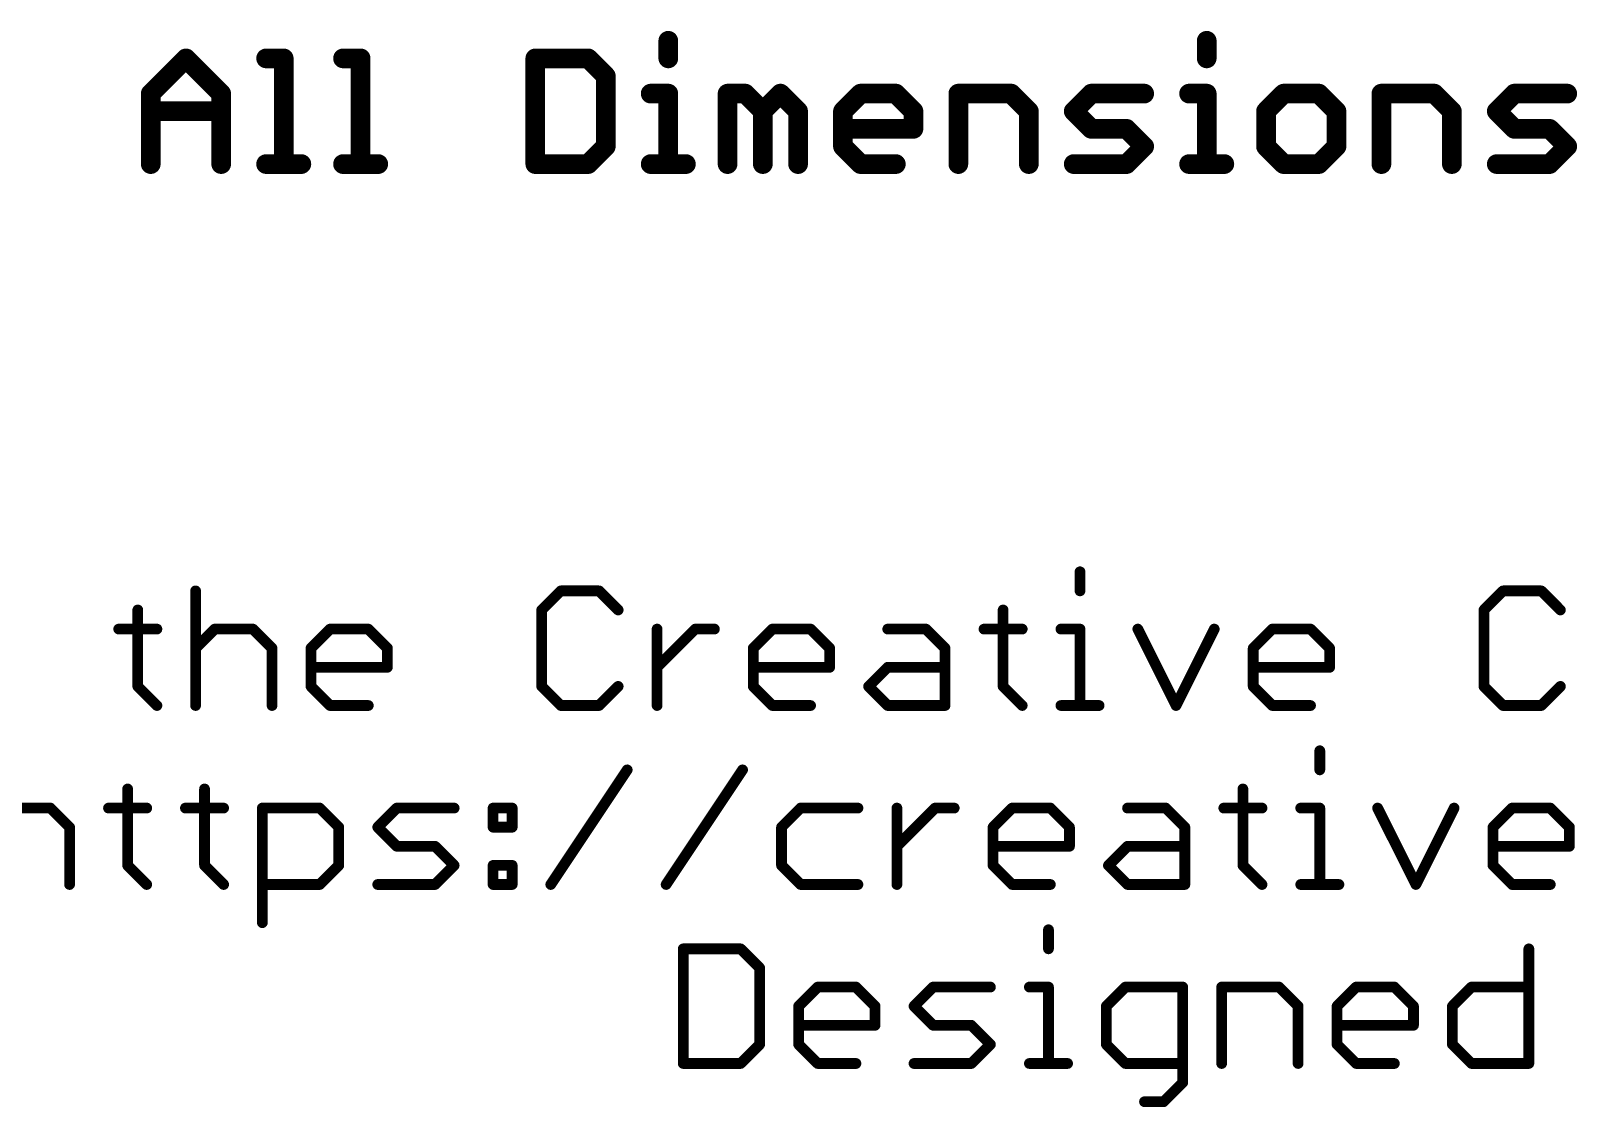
# Model space of a CAD drawing. Extents: x -23 to 93, y -71 to 33.
# Drawn here: x -0.29 to 21.65, y -17.05 to -1.78 of the extents above; entities that cross this region are included whole.
import ezdxf

# ---------------------------------------------------------------- set-up
doc = ezdxf.new("R2010")
doc.units = 0
doc.layers.add('47', color=253, linetype='CONTINUOUS')
doc.layers.add('51', color=53, linetype='CONTINUOUS')

msp = doc.modelspace()

# ---------------------------------------------------------------- linework, layer by layer
at = {"layer": '47', "const_width": 0.2794}
for points in [[(8.754, -1.9204), (8.754, -2.1704)], [(16.3941, -1.9204), (16.3941, -2.1704)], [(1.4097, -2.6704), (1.9097, -2.1704)], [(1.9097, -2.1704), (2.4096, -2.6704)], [(3.0469, -2.1704), (3.2968, -2.1704)], [(3.2968, -2.1704), (3.2968, -3.6703)], [(4.1383, -2.1704), (4.3883, -2.1704)], [(4.3883, -2.1704), (4.3883, -3.6703)], [(6.8669, -2.1704), (6.8669, -3.6703)], [(7.6168, -2.1704), (6.8669, -2.1704)], [(7.8668, -2.4204), (7.6168, -2.1704)], [(7.8668, -3.4203), (7.8668, -2.4204)], [(1.4097, -3.6703), (1.4097, -2.6704)], [(2.4096, -2.6704), (2.4096, -3.6703)], [(8.504, -2.6704), (8.754, -2.6704)], [(8.754, -2.6704), (8.754, -3.6703)], [(9.5955, -3.6703), (9.5955, -2.6704)], [(9.5955, -2.6704), (9.8455, -2.6704)], [(9.8455, -2.6704), (10.0954, -2.9204)], [(10.0954, -2.9204), (10.3454, -2.6704)], [(10.3454, -2.6704), (10.5954, -2.9204)], [(11.2326, -2.9204), (11.4826, -2.6704)], [(11.4826, -2.6704), (11.9826, -2.6704)], [(11.9826, -2.6704), (12.2326, -2.9204)], [(12.8698, -3.6703), (12.8698, -2.6704)], [(12.8698, -2.6704), (13.6197, -2.6704)], [(13.6197, -2.6704), (13.8697, -2.9204)], [(14.507, -2.9204), (14.7569, -2.6704)], [(14.7569, -2.6704), (15.5069, -2.6704)], [(16.1441, -2.6704), (16.3941, -2.6704)], [(16.3941, -2.6704), (16.3941, -3.6703)], [(17.4855, -2.6704), (17.2355, -2.9204)], [(17.9855, -2.6704), (17.4855, -2.6704)], [(18.2355, -2.9204), (17.9855, -2.6704)], [(18.8727, -3.6703), (18.8727, -2.6704)], [(18.8727, -2.6704), (19.6226, -2.6704)], [(19.6226, -2.6704), (19.8726, -2.9204)], [(20.5099, -2.9204), (20.7598, -2.6704)], [(20.7598, -2.6704), (21.5098, -2.6704)], [(1.4097, -2.9204), (2.4096, -2.9204)], [(10.0954, -2.9204), (10.0954, -3.6703)], [(10.5954, -2.9204), (10.5954, -3.6703)], [(11.2326, -3.4203), (11.2326, -2.9204)], [(12.2326, -2.9204), (12.2326, -3.1703)], [(13.8697, -2.9204), (13.8697, -3.6703)], [(14.7569, -3.1703), (14.507, -2.9204)], [(17.2355, -2.9204), (17.2355, -3.4203)], [(18.2355, -3.4203), (18.2355, -2.9204)], [(19.8726, -2.9204), (19.8726, -3.6703)], [(20.7598, -3.1703), (20.5099, -2.9204)], [(12.2326, -3.1703), (11.2326, -3.1703)], [(15.2569, -3.1703), (14.7569, -3.1703)], [(15.5069, -3.4203), (15.2569, -3.1703)], [(21.2598, -3.1703), (20.7598, -3.1703)], [(21.5098, -3.4203), (21.2598, -3.1703)], [(7.6168, -3.6703), (7.8668, -3.4203)], [(11.4826, -3.6703), (11.2326, -3.4203)], [(15.2569, -3.6703), (15.5069, -3.4203)], [(17.2355, -3.4203), (17.4855, -3.6703)], [(17.9855, -3.6703), (18.2355, -3.4203)], [(21.2598, -3.6703), (21.5098, -3.4203)], [(3.0469, -3.6703), (3.5468, -3.6703)], [(4.1383, -3.6703), (4.6383, -3.6703)], [(6.8669, -3.6703), (7.6168, -3.6703)], [(8.504, -3.6703), (9.004, -3.6703)], [(11.9826, -3.6703), (11.4826, -3.6703)], [(14.507, -3.6703), (15.2569, -3.6703)], [(16.1441, -3.6703), (16.6441, -3.6703)], [(17.4855, -3.6703), (17.9855, -3.6703)], [(20.5099, -3.6703), (21.2598, -3.6703)]]:
    msp.add_lwpolyline(points, dxfattribs=at)
at = {"layer": '47', "const_width": 0.1397}
for points in [[(8.8239, -1.9204, 1), (8.6842, -1.9204)], [(16.4639, -1.9204, 1), (16.3242, -1.9204)], [(1.9591, -2.121, 1), (1.8603, -2.2198)], [(1.9591, -2.2198, 1), (1.8603, -2.121)], [(3.0469, -2.1006, 1), (3.0469, -2.2403)], [(3.3667, -2.1704, 1), (3.227, -2.1704)], [(3.2968, -2.2403, 1), (3.2968, -2.1006)], [(4.1383, -2.1006, 1), (4.1383, -2.2403)], [(4.4581, -2.1704, 1), (4.3184, -2.1704)], [(4.3883, -2.2403, 1), (4.3883, -2.1006)], [(6.9367, -2.1704, 1), (6.797, -2.1704)], [(6.8669, -2.1006, 1), (6.8669, -2.2403)], [(7.6662, -2.121, 1), (7.5674, -2.2198)], [(7.6168, -2.2403, 1), (7.6168, -2.1006)], [(8.6842, -2.1704, 1), (8.8239, -2.1704)], [(16.3242, -2.1704, 1), (16.4639, -2.1704)], [(7.9367, -2.4204, 1), (7.797, -2.4204)], [(7.8174, -2.4698, 1), (7.9162, -2.371)], [(1.3603, -2.621, 1), (1.4591, -2.7198)], [(1.4796, -2.6704, 1), (1.3399, -2.6704)], [(2.4795, -2.6704, 1), (2.3398, -2.6704)], [(2.3602, -2.7198, 1), (2.459, -2.621)], [(8.504, -2.6005, 1), (8.504, -2.7402)], [(8.8239, -2.6704, 1), (8.6842, -2.6704)], [(8.754, -2.7402, 1), (8.754, -2.6005)], [(9.5955, -2.6005, 1), (9.5955, -2.7402)], [(9.6653, -2.6704, 1), (9.5256, -2.6704)], [(9.8949, -2.621, 1), (9.7961, -2.7198)], [(9.8455, -2.7402, 1), (9.8455, -2.6005)], [(10.3948, -2.621, 1), (10.296, -2.7198)], [(10.3948, -2.7198, 1), (10.296, -2.621)], [(11.4826, -2.6005, 1), (11.4826, -2.7402)], [(11.532, -2.7198, 1), (11.4332, -2.621)], [(12.032, -2.621, 1), (11.9332, -2.7198)], [(11.9826, -2.7402, 1), (11.9826, -2.6005)], [(12.9396, -2.6704, 1), (12.7999, -2.6704)], [(12.8698, -2.6005, 1), (12.8698, -2.7402)], [(13.6691, -2.621, 1), (13.5703, -2.7198)], [(13.6197, -2.7402, 1), (13.6197, -2.6005)], [(14.7569, -2.6005, 1), (14.7569, -2.7402)], [(14.8063, -2.7198, 1), (14.7075, -2.621)], [(15.5069, -2.7402, 1), (15.5069, -2.6005)], [(16.1441, -2.6005, 1), (16.1441, -2.7402)], [(16.4639, -2.6704, 1), (16.3242, -2.6704)], [(16.3941, -2.7402, 1), (16.3941, -2.6005)], [(17.4855, -2.6005, 1), (17.4855, -2.7402)], [(17.5349, -2.7198, 1), (17.4361, -2.621)], [(18.0349, -2.621, 1), (17.9361, -2.7198)], [(17.9855, -2.7402, 1), (17.9855, -2.6005)], [(18.8727, -2.6005, 1), (18.8727, -2.7402)], [(18.9426, -2.6704, 1), (18.8029, -2.6704)], [(19.672, -2.621, 1), (19.5732, -2.7198)], [(19.6226, -2.7402, 1), (19.6226, -2.6005)], [(20.7598, -2.6005, 1), (20.7598, -2.7402)], [(20.8092, -2.7198, 1), (20.7104, -2.621)], [(21.5098, -2.7402, 1), (21.5098, -2.6005)], [(1.4097, -2.8505, 1), (1.4097, -2.9902)], [(2.4096, -2.9902, 1), (2.4096, -2.8505)], [(10.046, -2.871, 1), (10.1448, -2.9698)], [(10.1653, -2.9204, 1), (10.0256, -2.9204)], [(10.046, -2.9698, 1), (10.1448, -2.871)], [(10.6653, -2.9204, 1), (10.5255, -2.9204)], [(10.546, -2.9698, 1), (10.6448, -2.871)], [(11.1832, -2.871, 1), (11.282, -2.9698)], [(11.3025, -2.9204, 1), (11.1628, -2.9204)], [(12.3024, -2.9204, 1), (12.1627, -2.9204)], [(12.1832, -2.9698, 1), (12.2819, -2.871)], [(13.9396, -2.9204, 1), (13.7999, -2.9204)], [(13.8203, -2.9698, 1), (13.9191, -2.871)], [(14.5563, -2.871, 1), (14.4576, -2.9698)], [(14.4576, -2.871, 1), (14.5563, -2.9698)], [(17.3054, -2.9204, 1), (17.1657, -2.9204)], [(17.1862, -2.871, 1), (17.2849, -2.9698)], [(18.3053, -2.9204, 1), (18.1656, -2.9204)], [(18.1861, -2.9698, 1), (18.2849, -2.871)], [(19.9425, -2.9204, 1), (19.8028, -2.9204)], [(19.8232, -2.9698, 1), (19.922, -2.871)], [(20.5592, -2.871, 1), (20.4605, -2.9698)], [(20.4605, -2.871, 1), (20.5592, -2.9698)], [(11.2326, -3.1005, 1), (11.2326, -3.2402)], [(12.2326, -3.2402, 1), (12.2326, -3.1005)], [(14.7569, -3.1005, 1), (14.7569, -3.2402)], [(14.7075, -3.2197, 1), (14.8063, -3.1209)], [(15.3063, -3.1209, 1), (15.2075, -3.2197)], [(15.2569, -3.2402, 1), (15.2569, -3.1005)], [(20.7598, -3.1005, 1), (20.7598, -3.2402)], [(20.7104, -3.2197, 1), (20.8092, -3.1209)], [(21.3092, -3.1209, 1), (21.2104, -3.2197)], [(21.2598, -3.2402, 1), (21.2598, -3.1005)], [(7.9162, -3.4697, 1), (7.8174, -3.3709)], [(11.282, -3.3709, 1), (11.1832, -3.4697)], [(12.1627, -3.1703, 1), (12.3024, -3.1703)], [(15.5563, -3.4697, 1), (15.4575, -3.3709)], [(17.2849, -3.3709, 1), (17.1862, -3.4697)], [(18.2849, -3.4697, 1), (18.1861, -3.3709)], [(21.5592, -3.4697, 1), (21.4604, -3.3709)], [(7.797, -3.4203, 1), (7.9367, -3.4203)], [(11.1628, -3.4203, 1), (11.3025, -3.4203)], [(15.4575, -3.4697, 1), (15.5563, -3.3709)], [(17.1657, -3.4203, 1), (17.3054, -3.4203)], [(18.1656, -3.4203, 1), (18.3053, -3.4203)], [(21.4604, -3.4697, 1), (21.5592, -3.3709)], [(1.3399, -3.6703, 1), (1.4796, -3.6703)], [(2.3398, -3.6703, 1), (2.4795, -3.6703)], [(3.0469, -3.6004, 1), (3.0469, -3.7402)], [(3.227, -3.6703, 1), (3.3667, -3.6703)], [(3.5468, -3.7402, 1), (3.5468, -3.6004)], [(4.1383, -3.6004, 1), (4.1383, -3.7402)], [(4.3184, -3.6703, 1), (4.4581, -3.6703)], [(4.6383, -3.7402, 1), (4.6383, -3.6004)], [(6.797, -3.6703, 1), (6.9367, -3.6703)], [(6.8669, -3.6004, 1), (6.8669, -3.7402)], [(7.5674, -3.6209, 1), (7.6662, -3.7197)], [(7.6168, -3.7402, 1), (7.6168, -3.6004)], [(8.504, -3.6004, 1), (8.504, -3.7402)], [(8.6842, -3.6703, 1), (8.8239, -3.6703)], [(9.004, -3.7402, 1), (9.004, -3.6004)], [(9.5256, -3.6703, 1), (9.6653, -3.6703)], [(10.0256, -3.6703, 1), (10.1653, -3.6703)], [(10.5255, -3.6703, 1), (10.6653, -3.6703)], [(11.4826, -3.6004, 1), (11.4826, -3.7402)], [(11.4332, -3.7197, 1), (11.532, -3.6209)], [(11.9826, -3.7402, 1), (11.9826, -3.6004)], [(12.7999, -3.6703, 1), (12.9396, -3.6703)], [(13.7999, -3.6703, 1), (13.9396, -3.6703)], [(14.507, -3.6004, 1), (14.507, -3.7402)], [(15.2075, -3.6209, 1), (15.3063, -3.7197)], [(15.2569, -3.7402, 1), (15.2569, -3.6004)], [(16.1441, -3.6004, 1), (16.1441, -3.7402)], [(16.3242, -3.6703, 1), (16.4639, -3.6703)], [(16.6441, -3.7402, 1), (16.6441, -3.6004)], [(17.4855, -3.6004, 1), (17.4855, -3.7402)], [(17.4361, -3.7197, 1), (17.5349, -3.6209)], [(17.9361, -3.6209, 1), (18.0349, -3.7197)], [(17.9855, -3.7402, 1), (17.9855, -3.6004)], [(18.8029, -3.6703, 1), (18.9426, -3.6703)], [(19.8028, -3.6703, 1), (19.9425, -3.6703)], [(20.5099, -3.6004, 1), (20.5099, -3.7402)], [(21.2104, -3.6209, 1), (21.3092, -3.7197)], [(21.2598, -3.7402, 1), (21.2598, -3.6004)]]:
    msp.add_lwpolyline(points, format="xyb", dxfattribs=at)
at = {"layer": '51', "const_width": 0.1524}
for points in [[(14.5962, -9.4556), (14.5962, -9.7268)], [(2.0464, -9.7268), (2.0464, -11.3538)], [(7.229, -9.7268), (6.9579, -9.998)], [(7.7714, -9.7268), (7.229, -9.7268)], [(8.0425, -9.998), (7.7714, -9.7268)], [(20.5991, -9.7268), (20.328, -9.998)], [(21.1415, -9.7268), (20.5991, -9.7268)], [(21.4126, -9.998), (21.1415, -9.7268)], [(1.2261, -9.998), (1.2261, -11.0826)], [(6.9579, -9.998), (6.9579, -11.0826)], [(13.5048, -9.998), (13.5048, -11.0826)], [(20.328, -9.998), (20.328, -11.0826)], [(0.955, -10.2691), (1.4973, -10.2691)], [(2.0464, -10.5403), (2.3176, -10.2691)], [(2.3176, -10.2691), (2.8599, -10.2691)], [(2.8599, -10.2691), (3.1311, -10.5403)], [(3.6836, -10.5403), (3.9547, -10.2691)], [(3.9547, -10.2691), (4.4971, -10.2691)], [(4.4971, -10.2691), (4.7682, -10.5403)], [(8.595, -11.3538), (8.595, -10.2691)], [(8.595, -10.8115), (9.1374, -10.2691)], [(9.1374, -10.2691), (9.4085, -10.2691)], [(9.9593, -10.5403), (10.2305, -10.2691)], [(10.2305, -10.2691), (10.7728, -10.2691)], [(10.7728, -10.2691), (11.044, -10.5403)], [(11.8676, -10.2691), (12.41, -10.2691)], [(12.41, -10.2691), (12.6811, -10.5403)], [(13.2336, -10.2691), (13.776, -10.2691)], [(14.3251, -10.2691), (14.5962, -10.2691)], [(14.5962, -10.2691), (14.5962, -11.3538)], [(15.4165, -10.2691), (15.9588, -11.3538)], [(15.9588, -11.3538), (16.5012, -10.2691)], [(17.0537, -10.5403), (17.3248, -10.2691)], [(17.3248, -10.2691), (17.8672, -10.2691)], [(17.8672, -10.2691), (18.1383, -10.5403)], [(3.1311, -10.5403), (3.1311, -11.3538)], [(3.6836, -11.0826), (3.6836, -10.5403)], [(4.7682, -10.5403), (4.7682, -10.8115)], [(9.9593, -11.0826), (9.9593, -10.5403)], [(11.044, -10.5403), (11.044, -10.8115)], [(12.6811, -10.5403), (12.6811, -11.3538)], [(17.0537, -11.0826), (17.0537, -10.5403)], [(18.1383, -10.5403), (18.1383, -10.8115)], [(4.7682, -10.8115), (3.6836, -10.8115)], [(11.044, -10.8115), (9.9593, -10.8115)], [(11.5965, -11.0826), (11.8676, -10.8115)], [(11.8676, -10.8115), (12.6811, -10.8115)], [(18.1383, -10.8115), (17.0537, -10.8115)], [(1.2261, -11.0826), (1.4973, -11.3538)], [(3.9547, -11.3538), (3.6836, -11.0826)], [(6.9579, -11.0826), (7.229, -11.3538)], [(7.7714, -11.3538), (8.0425, -11.0826)], [(10.2305, -11.3538), (9.9593, -11.0826)], [(11.8676, -11.3538), (11.5965, -11.0826)], [(13.5048, -11.0826), (13.776, -11.3538)], [(17.3248, -11.3538), (17.0537, -11.0826)], [(20.328, -11.0826), (20.5991, -11.3538)], [(21.1415, -11.3538), (21.4126, -11.0826)], [(4.4971, -11.3538), (3.9547, -11.3538)], [(7.229, -11.3538), (7.7714, -11.3538)], [(10.7728, -11.3538), (10.2305, -11.3538)], [(12.6811, -11.3538), (11.8676, -11.3538)], [(14.3251, -11.3538), (14.8674, -11.3538)], [(17.8672, -11.3538), (17.3248, -11.3538)], [(20.5991, -11.3538), (21.1415, -11.3538)], [(17.999, -11.9956), (17.999, -12.2668)], [(7.0863, -13.8938), (8.1709, -12.2668)], [(8.7234, -13.8938), (9.8081, -12.2668)], [(1.0817, -12.538), (1.0817, -13.6226)], [(2.1731, -12.538), (2.1731, -13.6226)], [(16.9075, -12.538), (16.9075, -13.6226)], [(-0.5555, -12.8091), (-0.0132, -12.8091)], [(-0.0132, -12.8091), (0.258, -13.0803)], [(0.8105, -12.8091), (1.3528, -12.8091)], [(1.902, -12.8091), (2.4443, -12.8091)], [(2.9934, -14.4361), (2.9934, -12.8091)], [(2.9934, -12.8091), (3.8069, -12.8091)], [(3.8069, -12.8091), (4.078, -13.0803)], [(4.6305, -13.0803), (4.9017, -12.8091)], [(4.9017, -12.8091), (5.7152, -12.8091)], [(6.2677, -12.8091), (6.5389, -12.8091)], [(6.2677, -13.0803), (6.2677, -12.8091)], [(6.5389, -12.8091), (6.5389, -13.0803)], [(10.6318, -12.8091), (10.3606, -13.0803)], [(11.4452, -12.8091), (10.6318, -12.8091)], [(11.9977, -13.8938), (11.9977, -12.8091)], [(11.9977, -13.3515), (12.5401, -12.8091)], [(12.5401, -12.8091), (12.8112, -12.8091)], [(13.362, -13.0803), (13.6332, -12.8091)], [(13.6332, -12.8091), (14.1755, -12.8091)], [(14.1755, -12.8091), (14.4467, -13.0803)], [(15.2704, -12.8091), (15.8127, -12.8091)], [(15.8127, -12.8091), (16.0839, -13.0803)], [(16.6364, -12.8091), (17.1787, -12.8091)], [(17.7278, -12.8091), (17.999, -12.8091)], [(17.999, -12.8091), (17.999, -13.8938)], [(18.8192, -12.8091), (19.3616, -13.8938)], [(19.3616, -13.8938), (19.9039, -12.8091)], [(20.4564, -13.0803), (20.7276, -12.8091)], [(20.7276, -12.8091), (21.2699, -12.8091)], [(21.2699, -12.8091), (21.541, -13.0803)], [(0.258, -13.0803), (0.258, -13.8938)], [(4.078, -13.0803), (4.078, -13.6226)], [(4.9017, -13.3515), (4.6305, -13.0803)], [(6.5389, -13.0803), (6.2677, -13.0803)], [(10.3606, -13.0803), (10.3606, -13.6226)], [(13.362, -13.6226), (13.362, -13.0803)], [(14.4467, -13.0803), (14.4467, -13.3515)], [(16.0839, -13.0803), (16.0839, -13.8938)], [(20.4564, -13.6226), (20.4564, -13.0803)], [(21.541, -13.0803), (21.541, -13.3515)], [(5.444, -13.3515), (4.9017, -13.3515)], [(5.7152, -13.6226), (5.444, -13.3515)], [(14.4467, -13.3515), (13.362, -13.3515)], [(14.9992, -13.6226), (15.2704, -13.3515)], [(15.2704, -13.3515), (16.0839, -13.3515)], [(21.541, -13.3515), (20.4564, -13.3515)], [(1.0817, -13.6226), (1.3528, -13.8938)], [(2.1731, -13.6226), (2.4443, -13.8938)], [(4.078, -13.6226), (3.8069, -13.8938)], [(5.444, -13.8938), (5.7152, -13.6226)], [(6.2677, -13.6226), (6.5389, -13.6226)], [(6.2677, -13.8938), (6.2677, -13.6226)], [(6.5389, -13.6226), (6.5389, -13.8938)], [(10.3606, -13.6226), (10.6318, -13.8938)], [(13.6332, -13.8938), (13.362, -13.6226)], [(15.2704, -13.8938), (14.9992, -13.6226)], [(16.9075, -13.6226), (17.1787, -13.8938)], [(20.7276, -13.8938), (20.4564, -13.6226)], [(3.8069, -13.8938), (2.9934, -13.8938)], [(4.6305, -13.8938), (5.444, -13.8938)], [(6.5389, -13.8938), (6.2677, -13.8938)], [(10.6318, -13.8938), (11.4452, -13.8938)], [(14.1755, -13.8938), (13.6332, -13.8938)], [(16.0839, -13.8938), (15.2704, -13.8938)], [(17.7278, -13.8938), (18.2701, -13.8938)], [(21.2699, -13.8938), (20.7276, -13.8938)], [(14.1488, -14.5356), (14.1488, -14.8068)], [(8.9662, -14.8068), (8.9662, -16.4338)], [(9.7797, -14.8068), (8.9662, -14.8068)], [(10.0509, -15.078), (9.7797, -14.8068)], [(20.9652, -14.8068), (20.9652, -16.4338)], [(10.0509, -16.1626), (10.0509, -15.078)], [(10.6034, -15.6203), (10.8745, -15.3491)], [(10.8745, -15.3491), (11.4169, -15.3491)], [(11.4169, -15.3491), (11.688, -15.6203)], [(12.2405, -15.6203), (12.5117, -15.3491)], [(12.5117, -15.3491), (13.3252, -15.3491)], [(13.8777, -15.3491), (14.1488, -15.3491)], [(14.1488, -15.3491), (14.1488, -16.4338)], [(15.2403, -15.3491), (14.9691, -15.6203)], [(16.0538, -15.3491), (15.2403, -15.3491)], [(16.0538, -16.705), (16.0538, -15.3491)], [(16.6063, -16.4338), (16.6063, -15.3491)], [(16.6063, -15.3491), (17.4198, -15.3491)], [(17.4198, -15.3491), (17.6909, -15.6203)], [(18.2434, -15.6203), (18.5146, -15.3491)], [(18.5146, -15.3491), (19.0569, -15.3491)], [(19.0569, -15.3491), (19.3281, -15.6203)], [(19.8806, -15.6203), (20.1517, -15.3491)], [(20.1517, -15.3491), (20.9652, -15.3491)], [(10.6034, -16.1626), (10.6034, -15.6203)], [(11.688, -15.6203), (11.688, -15.8915)], [(12.5117, -15.8915), (12.2405, -15.6203)], [(14.9691, -15.6203), (14.9691, -16.1626)], [(17.6909, -15.6203), (17.6909, -16.4338)], [(18.2434, -16.1626), (18.2434, -15.6203)], [(19.3281, -15.6203), (19.3281, -15.8915)], [(19.8806, -16.1626), (19.8806, -15.6203)], [(11.688, -15.8915), (10.6034, -15.8915)], [(13.054, -15.8915), (12.5117, -15.8915)], [(13.3252, -16.1626), (13.054, -15.8915)], [(19.3281, -15.8915), (18.2434, -15.8915)], [(9.7797, -16.4338), (10.0509, -16.1626)], [(10.8745, -16.4338), (10.6034, -16.1626)], [(13.054, -16.4338), (13.3252, -16.1626)], [(14.9691, -16.1626), (15.2403, -16.4338)], [(18.5146, -16.4338), (18.2434, -16.1626)], [(20.1517, -16.4338), (19.8806, -16.1626)], [(8.9662, -16.4338), (9.7797, -16.4338)], [(11.4169, -16.4338), (10.8745, -16.4338)], [(12.2405, -16.4338), (13.054, -16.4338)], [(13.8777, -16.4338), (14.42, -16.4338)], [(15.2403, -16.4338), (16.0538, -16.4338)], [(19.0569, -16.4338), (18.5146, -16.4338)], [(20.9652, -16.4338), (20.1517, -16.4338)], [(15.7826, -16.9761), (16.0538, -16.705)], [(15.5114, -16.9761), (15.7826, -16.9761)]]:
    msp.add_lwpolyline(points, dxfattribs=at)
at = {"layer": '51', "const_width": 0.0762}
for points in [[(14.6343, -9.4556, 1), (14.5581, -9.4556)], [(2.0845, -9.7268, 1), (2.0083, -9.7268)], [(7.229, -9.6887, 1), (7.229, -9.7649)], [(7.256, -9.7538, 1), (7.2021, -9.6999)], [(7.7983, -9.6999, 1), (7.7444, -9.7538)], [(7.7714, -9.7649, 1), (7.7714, -9.6887)], [(20.5991, -9.6887, 1), (20.5991, -9.7649)], [(20.6261, -9.7538, 1), (20.5722, -9.6999)], [(21.1684, -9.6999, 1), (21.1145, -9.7538)], [(21.1415, -9.7649, 1), (21.1415, -9.6887)], [(14.5581, -9.7268, 1), (14.6343, -9.7268)], [(1.2642, -9.998, 1), (1.188, -9.998)], [(6.9309, -9.971, 1), (6.9848, -10.0249)], [(6.996, -9.998, 1), (6.9198, -9.998)], [(8.0156, -10.0249, 1), (8.0695, -9.971)], [(13.5429, -9.998, 1), (13.4667, -9.998)], [(20.301, -9.971, 1), (20.3549, -10.0249)], [(20.3661, -9.998, 1), (20.2899, -9.998)], [(21.3857, -10.0249, 1), (21.4396, -9.971)], [(0.955, -10.231, 1), (0.955, -10.3072)], [(1.4973, -10.3072, 1), (1.4973, -10.231)], [(2.3176, -10.231, 1), (2.3176, -10.3072)], [(2.3445, -10.2961, 1), (2.2906, -10.2422)], [(2.8868, -10.2422, 1), (2.833, -10.2961)], [(2.8599, -10.3072, 1), (2.8599, -10.231)], [(3.9547, -10.231, 1), (3.9547, -10.3072)], [(3.9817, -10.2961, 1), (3.9278, -10.2422)], [(4.524, -10.2422, 1), (4.4701, -10.2961)], [(4.4971, -10.3072, 1), (4.4971, -10.231)], [(8.6331, -10.2691, 1), (8.5569, -10.2691)], [(9.1374, -10.231, 1), (9.1374, -10.3072)], [(9.1643, -10.2961, 1), (9.1104, -10.2422)], [(9.4085, -10.3072, 1), (9.4085, -10.231)], [(10.2305, -10.231, 1), (10.2305, -10.3072)], [(10.2574, -10.2961, 1), (10.2035, -10.2422)], [(10.7998, -10.2422, 1), (10.7459, -10.2961)], [(10.7728, -10.3072, 1), (10.7728, -10.231)], [(11.8676, -10.231, 1), (11.8676, -10.3072)], [(12.4369, -10.2422, 1), (12.383, -10.2961)], [(12.41, -10.3072, 1), (12.41, -10.231)], [(13.2336, -10.231, 1), (13.2336, -10.3072)], [(13.776, -10.3072, 1), (13.776, -10.231)], [(14.3251, -10.231, 1), (14.3251, -10.3072)], [(14.6343, -10.2691, 1), (14.5581, -10.2691)], [(14.5962, -10.3072, 1), (14.5962, -10.231)], [(15.4506, -10.2521, 1), (15.3824, -10.2862)], [(16.5352, -10.2862, 1), (16.4671, -10.2521)], [(17.3248, -10.231, 1), (17.3248, -10.3072)], [(17.3518, -10.2961, 1), (17.2979, -10.2422)], [(17.8941, -10.2422, 1), (17.8402, -10.2961)], [(17.8672, -10.3072, 1), (17.8672, -10.231)], [(2.0195, -10.5134, 1), (2.0733, -10.5672)], [(3.1692, -10.5403, 1), (3.093, -10.5403)], [(3.1041, -10.5672, 1), (3.158, -10.5134)], [(3.7217, -10.5403, 1), (3.6455, -10.5403)], [(3.6566, -10.5134, 1), (3.7105, -10.5672)], [(4.8063, -10.5403, 1), (4.7301, -10.5403)], [(4.7413, -10.5672, 1), (4.7952, -10.5134)], [(9.9974, -10.5403, 1), (9.9212, -10.5403)], [(9.9324, -10.5134, 1), (9.9863, -10.5672)], [(11.0821, -10.5403, 1), (11.0059, -10.5403)], [(11.017, -10.5672, 1), (11.0709, -10.5134)], [(12.7192, -10.5403, 1), (12.643, -10.5403)], [(12.6542, -10.5672, 1), (12.7081, -10.5134)], [(17.0918, -10.5403, 1), (17.0156, -10.5403)], [(17.0267, -10.5134, 1), (17.0806, -10.5672)], [(18.1764, -10.5403, 1), (18.1002, -10.5403)], [(18.1114, -10.5672, 1), (18.1653, -10.5134)], [(3.6836, -10.7734, 1), (3.6836, -10.8496)], [(4.7682, -10.8496, 1), (4.7682, -10.7734)], [(8.5681, -10.7845, 1), (8.622, -10.8384)], [(9.9593, -10.7734, 1), (9.9593, -10.8496)], [(11.044, -10.8496, 1), (11.044, -10.7734)], [(11.8676, -10.7734, 1), (11.8676, -10.8496)], [(11.8946, -10.8384, 1), (11.8407, -10.7845)], [(12.6811, -10.8496, 1), (12.6811, -10.7734)], [(17.0537, -10.7734, 1), (17.0537, -10.8496)], [(18.1383, -10.8496, 1), (18.1383, -10.7734)], [(4.7301, -10.8115, 1), (4.8063, -10.8115)], [(11.0059, -10.8115, 1), (11.0821, -10.8115)], [(18.1002, -10.8115, 1), (18.1764, -10.8115)], [(1.2531, -11.0557, 1), (1.1992, -11.1096)], [(1.188, -11.0826, 1), (1.2642, -11.0826)], [(3.7105, -11.0557, 1), (3.6566, -11.1096)], [(3.6455, -11.0826, 1), (3.7217, -11.0826)], [(6.9848, -11.0557, 1), (6.9309, -11.1096)], [(6.9198, -11.0826, 1), (6.996, -11.0826)], [(8.0695, -11.1096, 1), (8.0156, -11.0557)], [(9.9863, -11.0557, 1), (9.9324, -11.1096)], [(9.9212, -11.0826, 1), (9.9974, -11.0826)], [(11.6234, -11.0557, 1), (11.5695, -11.1096)], [(11.5695, -11.0557, 1), (11.6234, -11.1096)], [(13.5317, -11.0557, 1), (13.4779, -11.1096)], [(13.4667, -11.0826, 1), (13.5429, -11.0826)], [(17.0806, -11.0557, 1), (17.0267, -11.1096)], [(17.0156, -11.0826, 1), (17.0918, -11.0826)], [(20.3549, -11.0557, 1), (20.301, -11.1096)], [(20.2899, -11.0826, 1), (20.3661, -11.0826)], [(21.4396, -11.1096, 1), (21.3857, -11.0557)], [(1.4704, -11.3807, 1), (1.5242, -11.3269)], [(2.0083, -11.3538, 1), (2.0845, -11.3538)], [(3.093, -11.3538, 1), (3.1692, -11.3538)], [(3.9547, -11.3157, 1), (3.9547, -11.3919)], [(3.9278, -11.3807, 1), (3.9817, -11.3269)], [(4.4971, -11.3919, 1), (4.4971, -11.3157)], [(7.229, -11.3157, 1), (7.229, -11.3919)], [(7.2021, -11.3807, 1), (7.256, -11.3269)], [(7.7444, -11.3269, 1), (7.7983, -11.3807)], [(7.7714, -11.3919, 1), (7.7714, -11.3157)], [(8.5569, -11.3538, 1), (8.6331, -11.3538)], [(10.2305, -11.3157, 1), (10.2305, -11.3919)], [(10.2035, -11.3807, 1), (10.2574, -11.3269)], [(10.7728, -11.3919, 1), (10.7728, -11.3157)], [(11.8676, -11.3157, 1), (11.8676, -11.3919)], [(11.8407, -11.3807, 1), (11.8946, -11.3269)], [(12.643, -11.3538, 1), (12.7192, -11.3538)], [(12.6811, -11.3919, 1), (12.6811, -11.3157)], [(13.749, -11.3807, 1), (13.8029, -11.3269)], [(14.3251, -11.3157, 1), (14.3251, -11.3919)], [(14.5581, -11.3538, 1), (14.6343, -11.3538)], [(14.8674, -11.3919, 1), (14.8674, -11.3157)], [(15.9248, -11.3368, 1), (15.9929, -11.3708)], [(15.9248, -11.3708, 1), (15.9929, -11.3368)], [(17.3248, -11.3157, 1), (17.3248, -11.3919)], [(17.2979, -11.3807, 1), (17.3518, -11.3269)], [(17.8672, -11.3919, 1), (17.8672, -11.3157)], [(20.5991, -11.3157, 1), (20.5991, -11.3919)], [(20.5722, -11.3807, 1), (20.6261, -11.3269)], [(21.1145, -11.3269, 1), (21.1684, -11.3807)], [(21.1415, -11.3919, 1), (21.1415, -11.3157)], [(18.0371, -11.9956, 1), (17.9609, -11.9956)], [(8.2026, -12.2879, 1), (8.1392, -12.2457)], [(9.8398, -12.2879, 1), (9.7764, -12.2457)], [(17.9609, -12.2668, 1), (18.0371, -12.2668)], [(1.1198, -12.538, 1), (1.0436, -12.538)], [(2.2112, -12.538, 1), (2.135, -12.538)], [(16.9456, -12.538, 1), (16.8694, -12.538)], [(0.0138, -12.7822, 1), (-0.0401, -12.8361)], [(-0.0132, -12.8472, 1), (-0.0132, -12.771)], [(0.8105, -12.771, 1), (0.8105, -12.8472)], [(1.3528, -12.8472, 1), (1.3528, -12.771)], [(1.902, -12.771, 1), (1.902, -12.8472)], [(2.4443, -12.8472, 1), (2.4443, -12.771)], [(3.0315, -12.8091, 1), (2.9553, -12.8091)], [(2.9934, -12.771, 1), (2.9934, -12.8472)], [(3.8338, -12.7822, 1), (3.7799, -12.8361)], [(3.8069, -12.8472, 1), (3.8069, -12.771)], [(4.9017, -12.771, 1), (4.9017, -12.8472)], [(4.9286, -12.8361, 1), (4.8748, -12.7822)], [(5.7152, -12.8472, 1), (5.7152, -12.771)], [(6.2677, -12.771, 1), (6.2677, -12.8472)], [(6.3058, -12.8091, 1), (6.2296, -12.8091)], [(6.577, -12.8091, 1), (6.5008, -12.8091)], [(6.5389, -12.8472, 1), (6.5389, -12.771)], [(10.6318, -12.771, 1), (10.6318, -12.8472)], [(10.6587, -12.8361, 1), (10.6048, -12.7822)], [(11.4452, -12.8472, 1), (11.4452, -12.771)], [(12.0358, -12.8091, 1), (11.9596, -12.8091)], [(12.5401, -12.771, 1), (12.5401, -12.8472)], [(12.567, -12.8361, 1), (12.5131, -12.7822)], [(12.8112, -12.8472, 1), (12.8112, -12.771)], [(13.6332, -12.771, 1), (13.6332, -12.8472)], [(13.6601, -12.8361, 1), (13.6063, -12.7822)], [(14.2025, -12.7822, 1), (14.1486, -12.8361)], [(14.1755, -12.8472, 1), (14.1755, -12.771)], [(15.2704, -12.771, 1), (15.2704, -12.8472)], [(15.8396, -12.7822, 1), (15.7858, -12.8361)], [(15.8127, -12.8472, 1), (15.8127, -12.771)], [(16.6364, -12.771, 1), (16.6364, -12.8472)], [(17.1787, -12.8472, 1), (17.1787, -12.771)], [(17.7278, -12.771, 1), (17.7278, -12.8472)], [(18.0371, -12.8091, 1), (17.9609, -12.8091)], [(17.999, -12.8472, 1), (17.999, -12.771)], [(18.8533, -12.7921, 1), (18.7852, -12.8262)], [(19.938, -12.8262, 1), (19.8698, -12.7921)], [(20.7276, -12.771, 1), (20.7276, -12.8472)], [(20.7545, -12.8361, 1), (20.7006, -12.7822)], [(21.2968, -12.7822, 1), (21.2429, -12.8361)], [(21.2699, -12.8472, 1), (21.2699, -12.771)], [(0.2961, -13.0803, 1), (0.2199, -13.0803)], [(0.2311, -13.1072, 1), (0.285, -13.0534)], [(4.1161, -13.0803, 1), (4.0399, -13.0803)], [(4.0511, -13.1072, 1), (4.105, -13.0534)], [(4.6575, -13.0534, 1), (4.6036, -13.1072)], [(4.6036, -13.0534, 1), (4.6575, -13.1072)], [(6.2677, -13.0422, 1), (6.2677, -13.1184)], [(6.2296, -13.0803, 1), (6.3058, -13.0803)], [(6.5008, -13.0803, 1), (6.577, -13.0803)], [(6.5389, -13.1184, 1), (6.5389, -13.0422)], [(10.3987, -13.0803, 1), (10.3225, -13.0803)], [(10.3336, -13.0534, 1), (10.3875, -13.1072)], [(13.4001, -13.0803, 1), (13.3239, -13.0803)], [(13.3351, -13.0534, 1), (13.389, -13.1072)], [(14.4848, -13.0803, 1), (14.4086, -13.0803)], [(14.4198, -13.1072, 1), (14.4736, -13.0534)], [(16.122, -13.0803, 1), (16.0458, -13.0803)], [(16.0569, -13.1072, 1), (16.1108, -13.0534)], [(20.4945, -13.0803, 1), (20.4183, -13.0803)], [(20.4294, -13.0534, 1), (20.4833, -13.1072)], [(21.5791, -13.0803, 1), (21.5029, -13.0803)], [(21.5141, -13.1072, 1), (21.568, -13.0534)], [(4.9017, -13.3134, 1), (4.9017, -13.3896)], [(4.8748, -13.3784, 1), (4.9286, -13.3245)], [(5.471, -13.3245, 1), (5.4171, -13.3784)], [(5.444, -13.3896, 1), (5.444, -13.3134)], [(11.9708, -13.3245, 1), (12.0247, -13.3784)], [(13.362, -13.3134, 1), (13.362, -13.3896)], [(14.4086, -13.3515, 1), (14.4848, -13.3515)], [(14.4467, -13.3896, 1), (14.4467, -13.3134)], [(15.2704, -13.3134, 1), (15.2704, -13.3896)], [(15.2973, -13.3784, 1), (15.2434, -13.3245)], [(16.0839, -13.3896, 1), (16.0839, -13.3134)], [(20.4564, -13.3134, 1), (20.4564, -13.3896)], [(21.5029, -13.3515, 1), (21.5791, -13.3515)], [(21.541, -13.3896, 1), (21.541, -13.3134)], [(1.1086, -13.5957, 1), (1.0547, -13.6496)], [(1.0436, -13.6226, 1), (1.1198, -13.6226)], [(2.2001, -13.5957, 1), (2.1462, -13.6496)], [(2.135, -13.6226, 1), (2.2112, -13.6226)], [(4.0399, -13.6226, 1), (4.1161, -13.6226)], [(4.105, -13.6496, 1), (4.0511, -13.5957)], [(5.7421, -13.6496, 1), (5.6883, -13.5957)], [(5.6883, -13.6496, 1), (5.7421, -13.5957)], [(6.2677, -13.5845, 1), (6.2677, -13.6607)], [(6.3058, -13.6226, 1), (6.2296, -13.6226)], [(6.577, -13.6226, 1), (6.5008, -13.6226)], [(6.5389, -13.6607, 1), (6.5389, -13.5845)], [(10.3875, -13.5957, 1), (10.3336, -13.6496)], [(10.3225, -13.6226, 1), (10.3987, -13.6226)], [(13.389, -13.5957, 1), (13.3351, -13.6496)], [(13.3239, -13.6226, 1), (13.4001, -13.6226)], [(15.0261, -13.5957, 1), (14.9723, -13.6496)], [(14.9723, -13.5957, 1), (15.0261, -13.6496)], [(16.9345, -13.5957, 1), (16.8806, -13.6496)], [(16.8694, -13.6226, 1), (16.9456, -13.6226)], [(20.4833, -13.5957, 1), (20.4294, -13.6496)], [(20.4183, -13.6226, 1), (20.4945, -13.6226)], [(2.9934, -13.8557, 1), (2.9934, -13.9319)], [(3.8069, -13.9319, 1), (3.8069, -13.8557)], [(4.6305, -13.8557, 1), (4.6305, -13.9319)], [(5.444, -13.9319, 1), (5.444, -13.8557)], [(6.2677, -13.8557, 1), (6.2677, -13.9319)], [(6.5389, -13.9319, 1), (6.5389, -13.8557)], [(10.6318, -13.8557, 1), (10.6318, -13.9319)], [(11.4452, -13.9319, 1), (11.4452, -13.8557)], [(13.6332, -13.8557, 1), (13.6332, -13.9319)], [(14.1755, -13.9319, 1), (14.1755, -13.8557)], [(15.2704, -13.8557, 1), (15.2704, -13.9319)], [(16.0839, -13.9319, 1), (16.0839, -13.8557)], [(17.7278, -13.8557, 1), (17.7278, -13.9319)], [(18.2701, -13.9319, 1), (18.2701, -13.8557)], [(20.7276, -13.8557, 1), (20.7276, -13.9319)], [(21.2699, -13.9319, 1), (21.2699, -13.8557)], [(0.2199, -13.8938, 1), (0.2961, -13.8938)], [(1.3259, -13.9207, 1), (1.3798, -13.8669)], [(2.4173, -13.9207, 1), (2.4712, -13.8669)], [(3.7799, -13.8669, 1), (3.8338, -13.9207)], [(5.4171, -13.8669, 1), (5.471, -13.9207)], [(6.2296, -13.8938, 1), (6.3058, -13.8938)], [(6.5008, -13.8938, 1), (6.577, -13.8938)], [(7.0546, -13.8727, 1), (7.118, -13.9149)], [(8.6917, -13.8727, 1), (8.7551, -13.9149)], [(10.6048, -13.9207, 1), (10.6587, -13.8669)], [(11.9596, -13.8938, 1), (12.0358, -13.8938)], [(13.6063, -13.9207, 1), (13.6601, -13.8669)], [(15.2434, -13.9207, 1), (15.2973, -13.8669)], [(16.0458, -13.8938, 1), (16.122, -13.8938)], [(17.1517, -13.9207, 1), (17.2056, -13.8669)], [(17.9609, -13.8938, 1), (18.0371, -13.8938)], [(19.3275, -13.8768, 1), (19.3956, -13.9108)], [(19.3275, -13.9108, 1), (19.3956, -13.8768)], [(20.7006, -13.9207, 1), (20.7545, -13.8669)], [(2.9553, -14.4361, 1), (3.0315, -14.4361)], [(14.1869, -14.5356, 1), (14.1107, -14.5356)], [(9.0043, -14.8068, 1), (8.9281, -14.8068)], [(8.9662, -14.7687, 1), (8.9662, -14.8449)], [(9.8066, -14.7799, 1), (9.7528, -14.8338)], [(9.7797, -14.8449, 1), (9.7797, -14.7687)], [(14.1107, -14.8068, 1), (14.1869, -14.8068)], [(21.0033, -14.8068, 1), (20.9271, -14.8068)], [(10.089, -15.078, 1), (10.0128, -15.078)], [(10.0239, -15.1049, 1), (10.0778, -15.051)], [(10.8745, -15.311, 1), (10.8745, -15.3872)], [(10.9015, -15.3761, 1), (10.8476, -15.3222)], [(11.4438, -15.3222, 1), (11.3899, -15.3761)], [(11.4169, -15.3872, 1), (11.4169, -15.311)], [(12.5117, -15.311, 1), (12.5117, -15.3872)], [(12.5386, -15.3761, 1), (12.4847, -15.3222)], [(13.3252, -15.3872, 1), (13.3252, -15.311)], [(13.8777, -15.311, 1), (13.8777, -15.3872)], [(14.1869, -15.3491, 1), (14.1107, -15.3491)], [(14.1488, -15.3872, 1), (14.1488, -15.311)], [(15.2403, -15.311, 1), (15.2403, -15.3872)], [(15.2672, -15.3761, 1), (15.2133, -15.3222)], [(16.0919, -15.3491, 1), (16.0157, -15.3491)], [(16.0538, -15.3872, 1), (16.0538, -15.311)], [(16.6444, -15.3491, 1), (16.5682, -15.3491)], [(16.6063, -15.311, 1), (16.6063, -15.3872)], [(17.4467, -15.3222, 1), (17.3928, -15.3761)], [(17.4198, -15.3872, 1), (17.4198, -15.311)], [(18.5146, -15.311, 1), (18.5146, -15.3872)], [(18.5415, -15.3761, 1), (18.4876, -15.3222)], [(19.0839, -15.3222, 1), (19.03, -15.3761)], [(19.0569, -15.3872, 1), (19.0569, -15.311)], [(20.1517, -15.311, 1), (20.1517, -15.3872)], [(20.1787, -15.3761, 1), (20.1248, -15.3222)], [(20.9652, -15.3872, 1), (20.9652, -15.311)], [(10.6415, -15.6203, 1), (10.5653, -15.6203)], [(10.5764, -15.5934, 1), (10.6303, -15.6472)], [(11.7261, -15.6203, 1), (11.6499, -15.6203)], [(11.6611, -15.6472, 1), (11.715, -15.5934)], [(12.2675, -15.5934, 1), (12.2136, -15.6472)], [(12.2136, -15.5934, 1), (12.2675, -15.6472)], [(15.0072, -15.6203, 1), (14.931, -15.6203)], [(14.9422, -15.5934, 1), (14.996, -15.6472)], [(17.729, -15.6203, 1), (17.6528, -15.6203)], [(17.664, -15.6472, 1), (17.7179, -15.5934)], [(18.2815, -15.6203, 1), (18.2053, -15.6203)], [(18.2165, -15.5934, 1), (18.2704, -15.6472)], [(19.3662, -15.6203, 1), (19.29, -15.6203)], [(19.3011, -15.6472, 1), (19.355, -15.5934)], [(19.9187, -15.6203, 1), (19.8425, -15.6203)], [(19.8536, -15.5934, 1), (19.9075, -15.6472)], [(10.6034, -15.8534, 1), (10.6034, -15.9296)], [(11.6499, -15.8915, 1), (11.7261, -15.8915)], [(11.688, -15.9296, 1), (11.688, -15.8534)], [(12.5117, -15.8534, 1), (12.5117, -15.9296)], [(12.4847, -15.9184, 1), (12.5386, -15.8645)], [(13.0809, -15.8645, 1), (13.0271, -15.9184)], [(13.054, -15.9296, 1), (13.054, -15.8534)], [(18.2434, -15.8534, 1), (18.2434, -15.9296)], [(19.29, -15.8915, 1), (19.3662, -15.8915)], [(19.3281, -15.9296, 1), (19.3281, -15.8534)], [(10.0128, -16.1626, 1), (10.089, -16.1626)], [(10.0778, -16.1896, 1), (10.0239, -16.1357)], [(10.6303, -16.1357, 1), (10.5764, -16.1896)], [(10.5653, -16.1626, 1), (10.6415, -16.1626)], [(13.3521, -16.1896, 1), (13.2982, -16.1357)], [(13.2982, -16.1896, 1), (13.3521, -16.1357)], [(14.996, -16.1357, 1), (14.9422, -16.1896)], [(14.931, -16.1626, 1), (15.0072, -16.1626)], [(18.2704, -16.1357, 1), (18.2165, -16.1896)], [(18.2053, -16.1626, 1), (18.2815, -16.1626)], [(19.9075, -16.1357, 1), (19.8536, -16.1896)], [(19.8425, -16.1626, 1), (19.9187, -16.1626)], [(8.9662, -16.3957, 1), (8.9662, -16.4719)], [(8.9281, -16.4338, 1), (9.0043, -16.4338)], [(9.7528, -16.4069, 1), (9.8066, -16.4607)], [(9.7797, -16.4719, 1), (9.7797, -16.3957)], [(10.8745, -16.3957, 1), (10.8745, -16.4719)], [(10.8476, -16.4607, 1), (10.9015, -16.4069)], [(11.4169, -16.4719, 1), (11.4169, -16.3957)], [(12.2405, -16.3957, 1), (12.2405, -16.4719)], [(13.0271, -16.4069, 1), (13.0809, -16.4607)], [(13.054, -16.4719, 1), (13.054, -16.3957)], [(13.8777, -16.3957, 1), (13.8777, -16.4719)], [(14.1107, -16.4338, 1), (14.1869, -16.4338)], [(14.42, -16.4719, 1), (14.42, -16.3957)], [(15.2403, -16.3957, 1), (15.2403, -16.4719)], [(15.2133, -16.4607, 1), (15.2672, -16.4069)], [(16.0538, -16.4719, 1), (16.0538, -16.3957)], [(16.5682, -16.4338, 1), (16.6444, -16.4338)], [(17.6528, -16.4338, 1), (17.729, -16.4338)], [(18.5146, -16.3957, 1), (18.5146, -16.4719)], [(18.4876, -16.4607, 1), (18.5415, -16.4069)], [(19.0569, -16.4719, 1), (19.0569, -16.3957)], [(20.1517, -16.3957, 1), (20.1517, -16.4719)], [(20.1248, -16.4607, 1), (20.1787, -16.4069)], [(20.9271, -16.4338, 1), (21.0033, -16.4338)], [(20.9652, -16.4719, 1), (20.9652, -16.3957)], [(16.0157, -16.705, 1), (16.0919, -16.705)], [(16.0807, -16.7319, 1), (16.0268, -16.678)], [(15.5114, -16.938, 1), (15.5114, -17.0142)], [(15.7557, -16.9492, 1), (15.8095, -17.0031)], [(15.7826, -17.0142, 1), (15.7826, -16.938)]]:
    msp.add_lwpolyline(points, format="xyb", dxfattribs=at)

doc.saveas('drawing.dxf')
